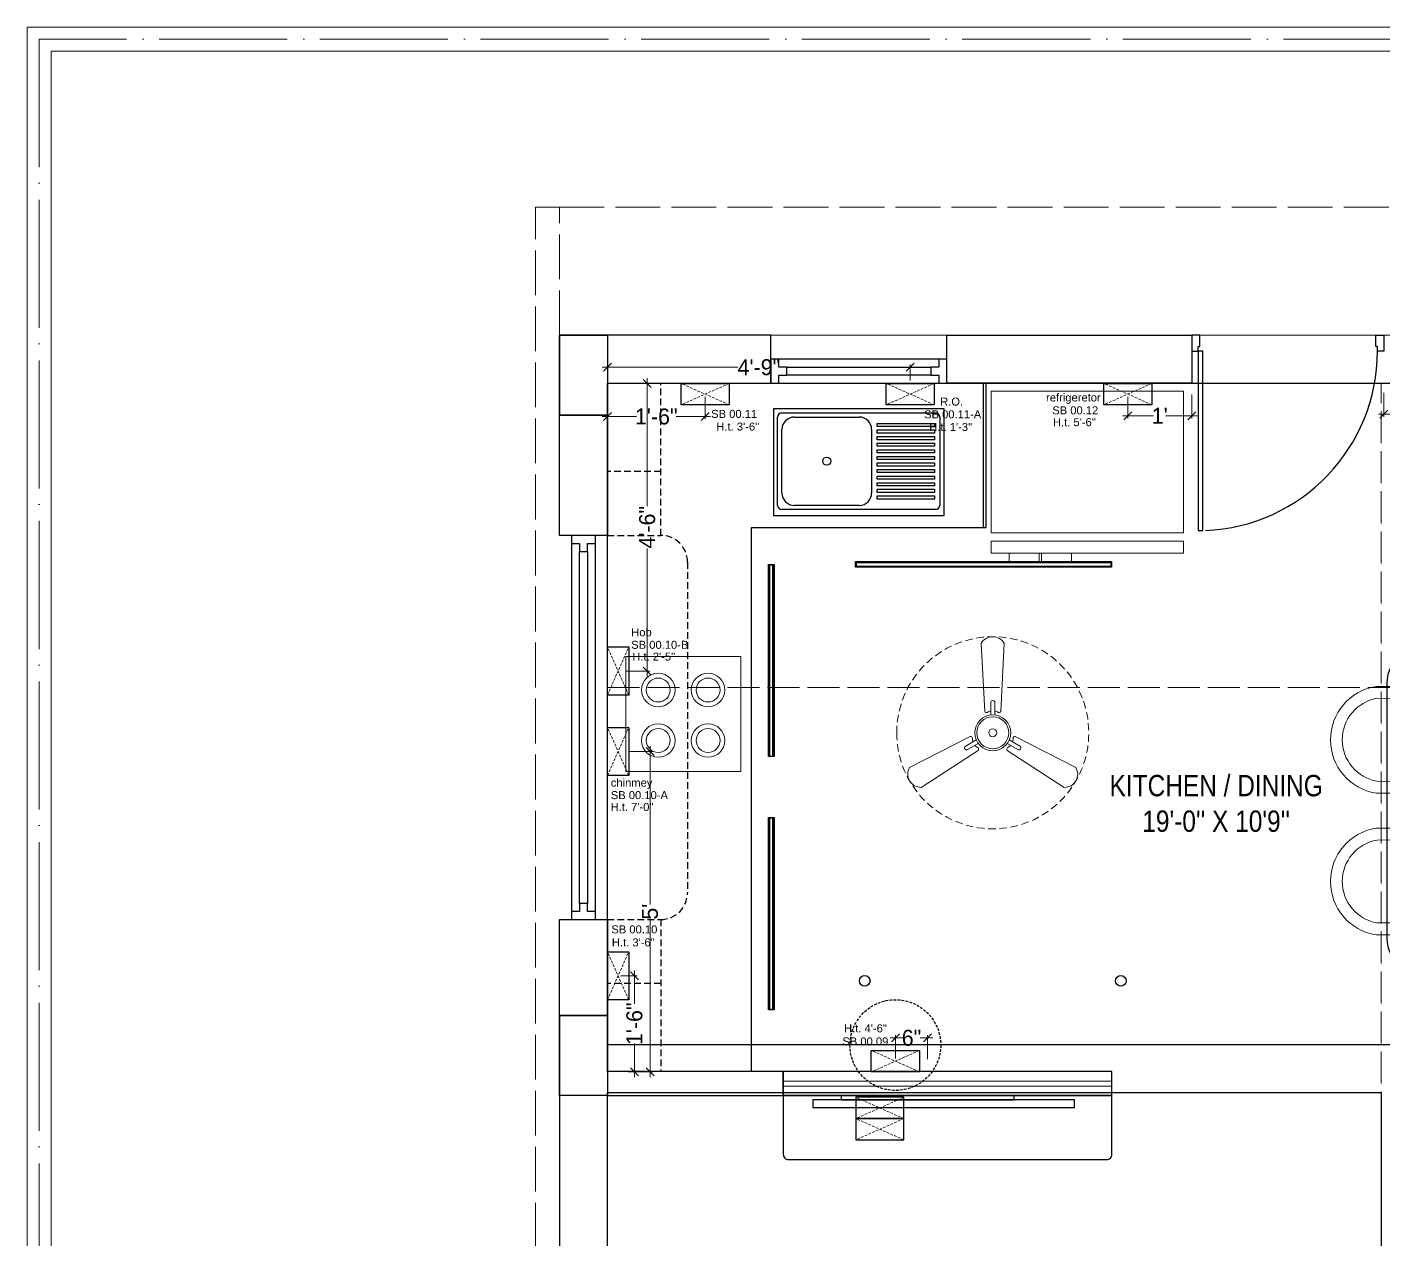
# Model space of a CAD drawing. Header units: millimetres. Extents: x 35877 to 3066687, y -650199 to -40525.
# Drawn here: x 147942.2 to 148196.4, y -180209.5 to -179982.2 of the extents above; entities that cross this region are included whole.
import ezdxf

# ---------------------------------------------------------------- set-up
doc = ezdxf.new("R2010")
doc.units = ezdxf.units.MM
doc.header["$MEASUREMENT"] = 0
doc.header["$PDMODE"] = 35
for name, pattern in [('ACAD_ISO02W100', [15, 12, -3]), ('ACAD_ISO04W100', [30, 24, -3, 0, -3]), ('DASHED', [0.75, 0.5, -0.25]), ('DASHED2', [0.375, 0.25, -0.125]), ('DASHEDX2', [1.5, 1, -0.5]), ('HIDDEN', [0.375, 0.25, -0.125])]:
    doc.linetypes.add(name, pattern=pattern)
doc.layers.get('Defpoints').update_dxf_attribs({"color": 220})
for name, color, linetype in [('AR DOOR', 40, 'Continuous'), ('AR ELE-5', 134, 'Continuous'), ('str coll', 6, 'Continuous')]:
    doc.layers.add(name, color=color, linetype=linetype)
for name, color, linetype, lineweight in [('CENTERLINE ( COLUMN ) ~ DIM', 7, 'Continuous', 9), ('COLUMN', 1, 'Continuous', 30), ('dim05', 1, 'Continuous', 13), ('Dimension', 10, 'DASHEDX2', 20), ('el', 7, 'Continuous', 20), ('ELEC-wires', 1, 'DASHED2', 13), ('Electrical', 84, 'Continuous', 30), ('FIRST FLOOR ( TEXT )', 7, 'Continuous', 9), ('FURNITURE', 32, 'Continuous', 9), ('furniture dimensions', 1, 'DASHED', 0), ('GROUND FLOOR', 7, 'Continuous', 9), ('GROUND FLOOR  ( PLINE )', 251, 'Continuous', 30), ('Labelling', 1, 'Continuous', 25), ('wall', 7, 'Continuous', 30), ('XX~SLAB ( BEAM )~ ( DIM )', 7, 'Continuous', 9)]:
    doc.layers.add(name, color=color, linetype=linetype, lineweight=lineweight)
doc.layers.add('XX~SLAB ( PLINE )', color=251, linetype='Continuous', plot=False)
doc.styles.add('century g', font='GOTHIC.TTF')
doc.styles.add('KATHA', font='swissc.ttf')
doc.styles.get("Standard").update_dxf_attribs({"font": 'arial.ttf', "height": 6})
doc.dimstyles.new('Archana', dxfattribs={"dimtxt": 2, "dimasz": 0.75, "dimexe": 0.5, "dimexo": 0.5, "dimgap": 0, "dimtad": 0, "dimzin": 0, "dimdsep": 46, "dimlunit": 4, "dimtxsty": 'century g', "dimblk": 'OBLIQUE', "dimcen": 0, "dimdle": 1, "dimclrd": 256, "dimclre": 256, "dimclrt": 256, "dimadec": 0, "dimazin": 0, "dimtfac": 1, "dimtofl": 0, "dimtmove": 1, "dimatfit": 3, "dimfxl": 1, "dimfxlon": 1, "dimtolj": 1, "dimtzin": 0, "dimlwd": -1, "dimlwe": -1, "dimarcsym": 0})

# ---------------------------------------------------------------- blocks, each defined once
blk = doc.blocks.new('profile light')
at = {"layer": 'Electrical', "color": 152, "lineweight": 30, "true_color": 0x2776bb}
for points in [[(2936.21, 2698.23), (2900.21, 2698.23), (2900.21, 2699.29), (2936.21, 2699.29)], [(2900.31, 2699.1), (2900.31, 2698.42), (2936.12, 2698.42), (2936.12, 2699.1)], [(2900.32, 2699.08), (2900.32, 2698.44), (2936.1, 2698.44), (2936.1, 2699.08)]]:
    blk.add_lwpolyline(points, close=True, dxfattribs=at)
blk = doc.blocks.new('*U116')
for points in [[(-40, 0), (0, 0), (0, 30), (10, 30), (10, 100), (-40, 100)], [(1160, 0), (1120, 0), (1120, 30), (1110, 30), (1110, 100), (1160, 100)], [(0, 0), (0, -1120), (30, -1120), (30, 0)]]:
    blk.add_lwpolyline(points, close=True)
at = {"layer": 'AR ELE-5', "linetype": 'ByBlock', "ltscale": 15}
blk.add_arc((-1.6, 0.7), 1121.6, 272.37301, 359.96526, dxfattribs=at)
blk = doc.blocks.new('sf sfs')
at = {"layer": 'FURNITURE', "color": 9, "true_color": 0xc7c8ca, "transparency": 33554687}
blk.add_line((3348685.97, -514612.12), (3348664.42, -514612.12), dxfattribs=at)
blk.add_lwpolyline([(3348664.42, -514612.12), (3348664.42, -514590.57), (3348685.97, -514590.57), (3348685.97, -514612.12)], dxfattribs=at)
for centre, radius in [((3348670.49, -514596.83), 3.14), ((3348679.82, -514596.83), 3.14), ((3348670.49, -514596.83), 2.24), ((3348679.82, -514596.83), 2.24), ((3348670.49, -514606.3), 3.14), ((3348670.49, -514606.3), 2.24), ((3348679.82, -514606.3), 3.14), ((3348679.82, -514606.3), 2.24)]:
    blk.add_circle(centre, radius, dxfattribs=at)
blk = doc.blocks.new('SED S')
at = {"layer": 'FURNITURE', "color": 9, "true_color": 0xc7c8ca, "transparency": 33554687, "elevation": -0.07, "flags": 128}
for points in [[(3340639.61, -514630.85), (3340639.61, -514629.27), (3340645.24, -514629.27), (3340645.24, -514630.85)], [(3340645.71, -514630.85), (3340645.71, -514629.27), (3340651.34, -514629.27), (3340651.34, -514630.85)]]:
    blk.add_lwpolyline(points, dxfattribs=at)
at = {"layer": 'FURNITURE', "color": 9, "true_color": 0xc7c8ca, "transparency": 33554687, "elevation": -0.07}
for points in [[(3340618.66, -514630.85), (3340618.66, -514633.06), (3340654.66, -514633.06), (3340654.66, -514630.85)], [(3340618.66, -514634.61), (3340618.66, -514661.17), (3340654.66, -514661.17), (3340654.66, -514634.61)]]:
    blk.add_lwpolyline(points, close=True, dxfattribs=at)
blk = doc.blocks.new('SD DSD')
at = {"layer": 'FURNITURE', "color": 9, "true_color": 0xc7c8ca, "transparency": 33554687}
for p, q in [((3348486.7, -514623.32), (3348486.68, -514619.42)), ((3348502.23, -514619.34), (3348502.25, -514623.25)), ((3348486.7, -514623.32), (3348502.25, -514623.25)), ((3348483.69, -514625.26), (3348479.79, -514625.25)), ((3348483.69, -514625.26), (3348483.66, -514640.81)), ((3348505.76, -514625.26), (3348509.66, -514625.25)), ((3348505.76, -514625.26), (3348505.79, -514640.81)), ((3348479.75, -514640.8), (3348483.66, -514640.81)), ((3348509.7, -514640.8), (3348505.79, -514640.81)), ((3348479.75, -514651.77), (3348483.66, -514651.76)), ((3348483.69, -514667.31), (3348483.66, -514651.76)), ((3348505.76, -514667.31), (3348505.79, -514651.76)), ((3348509.7, -514651.77), (3348505.79, -514651.76)), ((3348483.69, -514667.31), (3348479.79, -514667.32)), ((3348505.76, -514667.31), (3348509.66, -514667.32)), ((3348486.7, -514669.25), (3348486.68, -514673.16)), ((3348486.7, -514669.25), (3348502.25, -514669.32)), ((3348502.23, -514673.23), (3348502.25, -514669.32))]:
    blk.add_line(p, q, dxfattribs=at)
at = {"layer": 'FURNITURE', "color": 9, "true_color": 0xc7c8ca, "transparency": 33554687, "flags": 128}
for points in [[(3348502.23, -514621.56), (3348504.46, -514621.55), (3348504.42, -514614.17, 0.853613), (3348484.42, -514614.22), (3348484.46, -514621.65), (3348486.68, -514621.64)], [(3348502.22, -514619.34), (3348502.23, -514621.56), (3348502.2, -514614.36, 0.835758), (3348486.65, -514614.39), (3348486.67, -514619.42), (3348486.68, -514621.64)], [(3348481.97, -514640.8), (3348481.97, -514643.02), (3348474.58, -514643.01, -0.853613), (3348474.58, -514623.01), (3348482.01, -514623.02), (3348482.01, -514625.25)], [(3348507.48, -514640.8), (3348507.48, -514643.02), (3348514.87, -514643.01, 0.853613), (3348514.87, -514623.01), (3348507.44, -514623.02), (3348507.44, -514625.25)], [(3348479.75, -514640.79), (3348481.97, -514640.8), (3348474.77, -514640.78, -0.835758), (3348474.76, -514625.23), (3348479.79, -514625.24), (3348482.01, -514625.25)], [(3348509.7, -514640.79), (3348507.48, -514640.8), (3348514.68, -514640.78, 0.835758), (3348514.69, -514625.23), (3348509.66, -514625.24), (3348507.44, -514625.25)], [(3348481.97, -514651.77), (3348481.97, -514649.55), (3348474.58, -514649.57, 0.853613), (3348474.58, -514669.57), (3348482.01, -514669.55), (3348482.01, -514667.32)], [(3348507.48, -514651.77), (3348507.48, -514649.55), (3348514.87, -514649.57, -0.853613), (3348514.87, -514669.57), (3348507.44, -514669.55), (3348507.44, -514667.32)], [(3348479.75, -514651.78), (3348481.97, -514651.77), (3348474.77, -514651.79, 0.835758), (3348474.76, -514667.34), (3348479.79, -514667.33), (3348482.01, -514667.33)], [(3348509.7, -514651.78), (3348507.48, -514651.77), (3348514.68, -514651.79, -0.835758), (3348514.69, -514667.34), (3348509.66, -514667.33), (3348507.44, -514667.33)], [(3348502.23, -514671.01), (3348504.46, -514671.02), (3348504.42, -514678.4, -0.853613), (3348484.42, -514678.36), (3348484.46, -514670.92), (3348486.68, -514670.93)], [(3348502.22, -514673.23), (3348502.23, -514671.01), (3348502.2, -514678.21, -0.835758), (3348486.65, -514678.18), (3348486.67, -514673.16), (3348486.68, -514670.93)]]:
    blk.add_lwpolyline(points, format="xyb", dxfattribs=at)
at = {"layer": 'FURNITURE', "color": 9, "lineweight": 30, "true_color": 0xc7c8ca, "transparency": 33554687}
blk.add_lwpolyline([(3348506.78, -514676.29), (3348482.68, -514676.29, -0.414214), (3348476.68, -514670.29), (3348476.68, -514622.29, -0.414214), (3348482.68, -514616.29), (3348506.78, -514616.29, -0.414214), (3348512.78, -514622.29), (3348512.78, -514670.29, -0.414214)], format="xyb", close=True, dxfattribs=at)
blk = doc.blocks.new('fan')
at = {"layer": 'Electrical', "lineweight": 15, "ltscale": 20}
for p, q in [((3300835.29, -509900.78), (3300836.47, -509923.43)), ((3300841.81, -509923.43), (3300842.99, -509900.78)), ((3300838.47, -509924.57), (3300838.47, -509920.25)), ((3300839.81, -509920.28), (3300839.81, -509924.57)), ((3300831.66, -509931.77), (3300811.45, -509942.07)), ((3300866.83, -509942.07), (3300846.62, -509931.77)), ((3300815.3, -509948.74), (3300834.33, -509936.39)), ((3300829.93, -509935.08), (3300833.64, -509932.93)), ((3300834.31, -509934.09), (3300830.57, -509936.25)), ((3300843.95, -509936.39), (3300862.98, -509948.74)), ((3300847.68, -509936.23), (3300843.97, -509934.09)), ((3300844.64, -509932.93), (3300848.38, -509935.09))]:
    blk.add_line(p, q, dxfattribs=at)
at = {"layer": 'Electrical', "linetype": 'DASHED', "lineweight": 15, "ltscale": 5}
blk.add_circle((3300839.14, -509930.53), 32, dxfattribs=at)
at = {"layer": 'Electrical', "lineweight": 15, "ltscale": 20}
for centre, major_axis, start_param, end_param in [((3300839.14, -509902.94), (3.12, 3.12), -0.272136, 1.842967), ((3300837.1, -509923.08), (0.51, 0.51), 2.863014, 4.257784), ((3300839.14, -509926.42), (2.27, -2.27), 2.565057, 2.951308), ((3300839.13, -509920.5), (0.501, 0.501), -0.465536, 1.983618), ((3300839.14, -509926.42), (2.27, 2.27), 0.19032, 0.57657), ((3300841.18, -509923.08), (0.51, -0.51), 5.167028, 6.561799), ((3300839.14, -509930.53), (4.24, -4.24), 3.14161, 9.424795), ((3300839.14, -509930.53), (3.77, -3.77), 1.749190548672175e-05, 6.283202799085073), ((3300831.67, -509932.49), (0.51, -0.51), 0.978238, 2.373008), ((3300835.59, -509932.58), (2.27, -2.27), 3.855511, 4.241762), ((3300839.14, -509930.53), (0.943, 0.943), 1.570814, 7.853999), ((3300842.69, -509932.58), (2.27, 2.27), 5.183051, 5.569301), ((3300846.61, -509932.49), (0.51, -0.51), 2.339416, 3.734186), ((3300830.46, -509935.55), (0.501, -0.501), 3.199655, 5.648809), ((3300835.59, -509932.58), (2.27, -2.27), 4.659452, 5.045703), ((3300833.71, -509936.02), (0.51, 0.51), -1.325776, 0.068994), ((3300844.57, -509936.02), (0.51, -0.51), 3.072633, 4.467404), ((3300842.69, -509932.58), (2.27, 2.27), 4.37911, 4.765361), ((3300847.83, -509935.54), (0.501, 0.501), 3.723254, 6.172408), ((3300815.25, -509944.32), (3.12, -3.12), 3.393055, 5.508159), ((3300863.03, -509944.32), (3.12, -3.12), 5.48745, 7.602554)]:
    blk.add_ellipse(centre, major_axis=major_axis, ratio=1, start_param=start_param, end_param=end_param, dxfattribs=at)
blk = doc.blocks.new('6616')
at = {"color": 242, "linetype": 'DASHED', "true_color": 0xcd2027}
for p, q in [((386784.79, -36915.77), (386775.78, -36911.78)), ((386784.79, -36911.78), (386775.78, -36915.77))]:
    blk.add_line(p, q, dxfattribs=at)
at = {"layer": 'ELEC-wires', "color": 5, "linetype": 'ByBlock', "lineweight": 30, "ltscale": 4}
blk.add_lwpolyline([(386775.78, -36911.78), (386784.79, -36911.78), (386784.79, -36915.77), (386775.78, -36915.77)], close=True, dxfattribs=at)
blk = doc.blocks.new('_Oblique')
at = {"layer": 'wall', "color": 0, "lineweight": -2}
blk.add_line((-0.5, -0.5), (0.5, 0.5), dxfattribs=at)
blk = doc.blocks.new('*D875')
at = {"layer": 'Defpoints', "color": 0, "linetype": 'Continuous', "lineweight": 0, "transparency": 16777216}
for p in [(148107.69, -180045.98), (148107.69, -180048.98), (148050.94, -180049.94)]:
    blk.add_point(p, dxfattribs=at)
at = {"layer": 'furniture dimensions', "color": 5, "linetype": 'Continuous', "transparency": 16777216}
for p, q in [((148049.94, -180045.98), (148075.35, -180045.98)), ((148108.69, -180045.98), (148083.28, -180045.98)), ((148107.69, -180048.48), (148107.69, -180045.48))]:
    blk.add_line(p, q, dxfattribs=at)
at = {"layer": 'furniture dimensions', "color": 5, "linetype": 'ByBlock', "transparency": 16777216}
blk.add_line((148050.94, -180049.44), (148050.94, -180045.48), dxfattribs=at)
at = {"layer": 'furniture dimensions', "color": 5, "linetype": 'Continuous', "transparency": 16777216, "xscale": 1.5, "yscale": 1.5, "zscale": 1.5, "rotation": 180}
blk.add_blockref('_Oblique', (148050.94, -180045.98), dxfattribs=at)
at = {"layer": 'furniture dimensions', "color": 5, "linetype": 'Continuous', "transparency": 16777216, "xscale": 1.5, "yscale": 1.5, "zscale": 1.5}
blk.add_blockref('_Oblique', (148107.69, -180045.98), dxfattribs=at)
at = {"layer": 'furniture dimensions', "linetype": 'Continuous', "lineweight": 0, "transparency": 16777216, "insert": (148079.32, -180045.98), "char_height": 3, "attachment_point": 5, "style": 'century g'}
blk.add_mtext('\\A1;4\'-9"', dxfattribs=at)
blk = doc.blocks.new('*D876')
at = {"layer": 'Defpoints', "color": 0, "linetype": 'Continuous', "lineweight": 0, "transparency": 16777216}
for p in [(148160.44, -180049.02), (148148.44, -180051.01), (148148.44, -180055.06)]:
    blk.add_point(p, dxfattribs=at)
at = {"layer": 'furniture dimensions', "color": 5, "linetype": 'Continuous', "transparency": 16777216}
for p, q in [((148148.44, -180051.51), (148148.44, -180055.56)), ((148147.44, -180055.06), (148153.3, -180055.06)), ((148161.44, -180055.06), (148155.58, -180055.06))]:
    blk.add_line(p, q, dxfattribs=at)
at = {"layer": 'furniture dimensions', "color": 5, "linetype": 'ByBlock', "transparency": 16777216}
blk.add_line((148160.44, -180051.06), (148160.44, -180055.56), dxfattribs=at)
at = {"layer": 'furniture dimensions', "color": 5, "linetype": 'Continuous', "transparency": 16777216, "xscale": 1.5, "yscale": 1.5, "zscale": 1.5, "rotation": 180}
blk.add_blockref('_Oblique', (148148.44, -180055.06), dxfattribs=at)
at = {"layer": 'furniture dimensions', "color": 5, "linetype": 'Continuous', "transparency": 16777216, "xscale": 1.5, "yscale": 1.5, "zscale": 1.5}
blk.add_blockref('_Oblique', (148160.44, -180055.06), dxfattribs=at)
at = {"layer": 'furniture dimensions', "linetype": 'Continuous', "lineweight": 0, "transparency": 16777216, "insert": (148154.44, -180055.06), "char_height": 3, "attachment_point": 5, "style": 'century g'}
blk.add_mtext("\\A1;1'", dxfattribs=at)
blk = doc.blocks.new('*D878')
at = {"layer": 'Defpoints', "color": 0, "linetype": 'Continuous', "lineweight": 0, "transparency": 16777216}
for p in [(148196.44, -180049.02), (148201.94, -180051.01), (148196.44, -180054.77)]:
    blk.add_point(p, dxfattribs=at)
at = {"layer": 'furniture dimensions', "color": 5, "linetype": 'Continuous', "transparency": 16777216}
for p, q in [((148196.44, -180050.77), (148196.44, -180055.27)), ((148195.44, -180054.77), (148197.58, -180054.77)), ((148202.94, -180054.77), (148200.8, -180054.77))]:
    blk.add_line(p, q, dxfattribs=at)
at = {"layer": 'furniture dimensions', "color": 5, "linetype": 'ByBlock', "transparency": 16777216}
blk.add_line((148201.94, -180051.51), (148201.94, -180055.27), dxfattribs=at)
at = {"layer": 'furniture dimensions', "color": 5, "linetype": 'Continuous', "transparency": 16777216, "xscale": 1.5, "yscale": 1.5, "zscale": 1.5, "rotation": 180}
blk.add_blockref('_Oblique', (148196.44, -180054.77), dxfattribs=at)
at = {"layer": 'furniture dimensions', "color": 5, "linetype": 'Continuous', "transparency": 16777216, "xscale": 1.5, "yscale": 1.5, "zscale": 1.5}
blk.add_blockref('_Oblique', (148201.94, -180054.77), dxfattribs=at)
at = {"layer": 'furniture dimensions', "linetype": 'Continuous', "lineweight": 0, "transparency": 16777216, "insert": (148199.19, -180054.77), "char_height": 3, "attachment_point": 5, "style": 'century g'}
blk.add_mtext('\\A1;6"', dxfattribs=at)
blk = doc.blocks.new('*D879')
at = {"layer": 'Defpoints', "color": 0, "linetype": 'Continuous', "lineweight": 0, "transparency": 16777216}
for p in [(148052.93, -180160.02), (148054.27, -180178.02), (148056, -180178.02)]:
    blk.add_point(p, dxfattribs=at)
at = {"layer": 'furniture dimensions', "color": 5, "linetype": 'ByBlock', "transparency": 16777216}
blk.add_line((148053.43, -180160.02), (148056.5, -180160.02), dxfattribs=at)
at = {"layer": 'furniture dimensions', "color": 5, "linetype": 'Continuous', "transparency": 16777216}
for p, q in [((148056, -180159.02), (148056, -180165.3)), ((148056, -180179.02), (148056, -180172.74)), ((148054.77, -180178.02), (148056.5, -180178.02))]:
    blk.add_line(p, q, dxfattribs=at)
at = {"layer": 'furniture dimensions', "color": 5, "linetype": 'Continuous', "transparency": 16777216, "xscale": 1.5, "yscale": 1.5, "zscale": 1.5}
for p, rotation in [((148056, -180160.02), 90), ((148056, -180178.02), 270)]:
    blk.add_blockref('_Oblique', p, dxfattribs=dict(at, rotation=rotation))
at = {"layer": 'furniture dimensions', "linetype": 'Continuous', "lineweight": 0, "transparency": 16777216, "insert": (148056, -180169.02), "char_height": 3, "attachment_point": 5, "rotation": 90, "style": 'century g'}
blk.add_mtext('\\A1;1\'-6"', dxfattribs=at)
blk = doc.blocks.new('*D880')
at = {"layer": 'Defpoints', "color": 0, "linetype": 'Continuous', "lineweight": 0, "transparency": 16777216}
for p in [(148052.93, -180049.02), (148058.39, -180049.02), (148052.93, -180102.91)]:
    blk.add_point(p, dxfattribs=at)
at = {"layer": 'furniture dimensions', "color": 5, "linetype": 'Continuous', "transparency": 16777216}
for p, q in [((148054.39, -180049.02), (148058.89, -180049.02)), ((148058.39, -180048.02), (148058.39, -180072)), ((148058.39, -180103.91), (148058.39, -180079.93))]:
    blk.add_line(p, q, dxfattribs=at)
at = {"layer": 'furniture dimensions', "color": 5, "linetype": 'ByBlock', "transparency": 16777216}
blk.add_line((148054.39, -180102.91), (148058.89, -180102.91), dxfattribs=at)
at = {"layer": 'furniture dimensions', "color": 5, "linetype": 'Continuous', "transparency": 16777216, "xscale": 1.5, "yscale": 1.5, "zscale": 1.5}
for p, rotation in [((148058.39, -180049.02), 90), ((148058.39, -180102.91), 270)]:
    blk.add_blockref('_Oblique', p, dxfattribs=dict(at, rotation=rotation))
at = {"layer": 'furniture dimensions', "linetype": 'Continuous', "lineweight": 0, "transparency": 16777216, "insert": (148058.39, -180075.96), "char_height": 3, "attachment_point": 5, "rotation": 90, "style": 'century g'}
blk.add_mtext('\\A1;4\'-6"', dxfattribs=at)
blk = doc.blocks.new('*D881')
at = {"layer": 'Defpoints', "color": 0, "linetype": 'Continuous', "lineweight": 0, "transparency": 16777216}
for p in [(148052.93, -180118), (148055.27, -180178.02), (148058.92, -180178.02)]:
    blk.add_point(p, dxfattribs=at)
at = {"layer": 'furniture dimensions', "color": 5, "linetype": 'ByBlock', "transparency": 16777216}
blk.add_line((148054.92, -180118), (148059.42, -180118), dxfattribs=at)
at = {"layer": 'furniture dimensions', "color": 5, "linetype": 'Continuous', "transparency": 16777216}
for p, q in [((148058.92, -180117), (148058.92, -180146.65)), ((148058.92, -180179.02), (148058.92, -180149.36)), ((148055.77, -180178.02), (148059.42, -180178.02))]:
    blk.add_line(p, q, dxfattribs=at)
at = {"layer": 'furniture dimensions', "color": 5, "linetype": 'Continuous', "transparency": 16777216, "xscale": 1.5, "yscale": 1.5, "zscale": 1.5}
for p, rotation in [((148058.92, -180118), 90), ((148058.92, -180178.02), 270)]:
    blk.add_blockref('_Oblique', p, dxfattribs=dict(at, rotation=rotation))
at = {"layer": 'furniture dimensions', "linetype": 'Continuous', "lineweight": 0, "transparency": 16777216, "insert": (148058.92, -180148.01), "char_height": 3, "attachment_point": 5, "rotation": 90, "style": 'century g'}
blk.add_mtext("\\A1;5'", dxfattribs=at)
blk = doc.blocks.new('*D871')
at = {"layer": 'Defpoints', "color": 0, "linetype": 'Continuous', "lineweight": 0, "transparency": 16777216}
for p in [(148069.24, -180051.01), (148050.94, -180053.98), (148069.24, -180055.22)]:
    blk.add_point(p, dxfattribs=at)
at = {"layer": 'furniture dimensions', "color": 5, "linetype": 'Continuous', "transparency": 16777216}
for p, q in [((148069.24, -180051.51), (148069.24, -180055.72)), ((148049.94, -180055.22), (148056.37, -180055.22)), ((148070.24, -180055.22), (148063.81, -180055.22))]:
    blk.add_line(p, q, dxfattribs=at)
at = {"layer": 'furniture dimensions', "color": 5, "linetype": 'ByBlock', "transparency": 16777216}
blk.add_line((148050.94, -180054.48), (148050.94, -180055.72), dxfattribs=at)
at = {"layer": 'furniture dimensions', "color": 5, "linetype": 'Continuous', "transparency": 16777216, "xscale": 1.5, "yscale": 1.5, "zscale": 1.5, "rotation": 180}
blk.add_blockref('_Oblique', (148050.94, -180055.22), dxfattribs=at)
at = {"layer": 'furniture dimensions', "color": 5, "linetype": 'Continuous', "transparency": 16777216, "xscale": 1.5, "yscale": 1.5, "zscale": 1.5}
blk.add_blockref('_Oblique', (148069.24, -180055.22), dxfattribs=at)
at = {"layer": 'furniture dimensions', "linetype": 'Continuous', "lineweight": 0, "transparency": 16777216, "insert": (148060.09, -180055.22), "char_height": 3, "attachment_point": 5, "style": 'century g'}
blk.add_mtext('\\A1;1\'-6"', dxfattribs=at)
blk = doc.blocks.new('*D872')
at = {"layer": 'Defpoints', "color": 0, "linetype": 'Continuous', "lineweight": 0, "transparency": 16777216}
for p in [(148110.94, -180171.66), (148104.9, -180176.02), (148110.94, -180178.02)]:
    blk.add_point(p, dxfattribs=at)
at = {"layer": 'furniture dimensions', "color": 5, "linetype": 'Continuous', "transparency": 16777216}
for p, q in [((148103.9, -180171.66), (148106.31, -180171.66)), ((148111.94, -180171.66), (148109.53, -180171.66)), ((148110.94, -180175.66), (148110.94, -180171.16))]:
    blk.add_line(p, q, dxfattribs=at)
at = {"layer": 'furniture dimensions', "color": 5, "linetype": 'ByBlock', "transparency": 16777216}
blk.add_line((148104.9, -180175.52), (148104.9, -180171.16), dxfattribs=at)
at = {"layer": 'furniture dimensions', "color": 5, "linetype": 'Continuous', "transparency": 16777216, "xscale": 1.5, "yscale": 1.5, "zscale": 1.5, "rotation": 180}
blk.add_blockref('_Oblique', (148104.9, -180171.66), dxfattribs=at)
at = {"layer": 'furniture dimensions', "color": 5, "linetype": 'Continuous', "transparency": 16777216, "xscale": 1.5, "yscale": 1.5, "zscale": 1.5}
blk.add_blockref('_Oblique', (148110.94, -180171.66), dxfattribs=at)
at = {"layer": 'furniture dimensions', "linetype": 'Continuous', "lineweight": 0, "transparency": 16777216, "insert": (148107.92, -180171.66), "char_height": 3, "attachment_point": 5, "style": 'century g'}
blk.add_mtext('\\A1;6"', dxfattribs=at)

msp = doc.modelspace()

# ---------------------------------------------------------------- linework, layer by layer
at = {"color": 9, "lineweight": 30, "true_color": 0xc7c8ca, "transparency": 33554687, "elevation": -0.005}
for points in [[(148138.441, -180184.691), (148138.441, -180183.245), (148089.441, -180183.245), (148089.441, -180184.691)], [(148138.441, -180184.691), (148138.441, -180183.245), (148089.441, -180183.245), (148089.441, -180184.691)], [(148127.159, -180183.245), (148127.159, -180182.479), (148094.722, -180182.479), (148094.722, -180183.245)], [(148127.159, -180183.245), (148127.159, -180182.479), (148094.722, -180182.479), (148094.722, -180183.245)]]:
    msp.add_lwpolyline(points, close=True, dxfattribs=at)
at = {"layer": 'CENTERLINE ( COLUMN ) ~ DIM', "transparency": 33554687}
for p, q in [((148041.941, -180054.979, -0.005), (148050.941, -180054.979, -0.005)), ((148041.941, -180077.479, -0.005), (148050.941, -180077.479, -0.005)), ((148041.941, -180149.479, -0.005), (148050.941, -180149.479, -0.005))]:
    msp.add_line(p, q, dxfattribs=at)
at = {"layer": 'COLUMN', "transparency": 33554687, "elevation": -0.005}
for points in [[(148041.941, -180039.979), (148050.941, -180039.979), (148050.941, -180054.979), (148041.941, -180054.979)], [(148041.941, -180167.479), (148050.941, -180167.479), (148050.941, -180182.479), (148041.941, -180182.479)]]:
    msp.add_lwpolyline(points, close=True, dxfattribs=at)
at = {"layer": 'Electrical', "color": 152, "lineweight": 30, "true_color": 0x2776bb, "transparency": 33554687}
for points in [[(148145.428, -180083.468), (148097.45, -180083.468), (148097.45, -180082.408), (148145.428, -180082.408)], [(148097.551, -180082.597), (148097.551, -180083.282), (148145.345, -180083.282), (148145.345, -180082.597)], [(148097.569, -180082.615), (148097.569, -180083.264), (148145.327, -180083.264), (148145.327, -180082.615)]]:
    msp.add_lwpolyline(points, close=True, dxfattribs=at)
at = {"layer": 'FURNITURE', "color": 9, "linetype": 'HIDDEN', "lineweight": 30, "ltscale": 5, "true_color": 0xc7c8ca, "transparency": 33554687}
for p, q in [((148060.941, -180077.479, -0.005), (148060.941, -180048.979, -0.005)), ((148050.941, -180077.479, -0.005), (148060.941, -180077.479, -0.005)), ((148065.941, -180082.479, -0.005), (148065.941, -180144.479, -0.005)), ((148050.941, -180149.479, -0.005), (148060.941, -180149.479, -0.005)), ((148060.941, -180149.479, -0.005), (148060.941, -180177.979, -0.005))]:
    msp.add_line(p, q, dxfattribs=at)
at = {"layer": 'FURNITURE', "color": 9, "lineweight": 30, "ltscale": 0.4, "true_color": 0xc7c8ca, "transparency": 33554687}
for p, q in [((148121.921, -180075.979, -0.005), (148121.921, -180048.979, -0.005)), ((148077.941, -180177.979, -0.005), (148077.941, -180075.979, -0.005)), ((148077.941, -180075.979, -0.005), (148121.921, -180075.979, -0.005))]:
    msp.add_line(p, q, dxfattribs=at)
at = {"layer": 'FURNITURE', "color": 9, "lineweight": 30, "true_color": 0xc7c8ca, "transparency": 33554687}
for p, q in [((148083.601, -180054.537, -0.006), (148112.449, -180054.537, -0.006)), ((148082.826, -180071.853, -0.006), (148082.826, -180055.312, -0.006)), ((148085.958, -180055.312, -0.006), (148098.125, -180055.312, -0.006)), ((148113.223, -180055.312, -0.006), (148113.223, -180071.853, -0.006)), ((148083.634, -180069.529, -0.006), (148083.634, -180057.635, -0.006)), ((148100.449, -180057.635, -0.006), (148100.449, -180069.529, -0.006)), ((148098.125, -180071.853, -0.006), (148085.958, -180071.853, -0.006)), ((148112.449, -180072.627, -0.006), (148083.601, -180072.627, -0.006))]:
    msp.add_line(p, q, dxfattribs=at)
for points, elevation in [([(148082.041, -180073.762), (148114.041, -180073.762), (148114.041, -180053.762), (148082.041, -180053.762)], -0.006), ([(148101.471, -180056.492), (148112.201, -180056.492), (148112.201, -180057.079), (148101.471, -180057.079)], -0.006), ([(148101.471, -180057.727), (148112.201, -180057.727), (148112.201, -180058.314), (148101.471, -180058.314)], -0.006), ([(148101.471, -180058.963), (148112.201, -180058.963), (148112.201, -180059.55), (148101.471, -180059.55)], -0.006), ([(148101.471, -180060.199), (148112.201, -180060.199), (148112.201, -180060.786), (148101.471, -180060.786)], -0.006), ([(148101.471, -180061.435), (148112.201, -180061.435), (148112.201, -180062.022), (148101.471, -180062.022)], -0.006), ([(148101.471, -180062.671), (148112.201, -180062.671), (148112.201, -180063.258), (148101.471, -180063.258)], -0.006), ([(148101.471, -180063.907), (148112.201, -180063.907), (148112.201, -180064.494), (148101.471, -180064.494)], -0.006), ([(148101.471, -180065.142), (148112.201, -180065.142), (148112.201, -180065.729), (148101.471, -180065.729)], -0.006), ([(148101.471, -180066.378), (148112.201, -180066.378), (148112.201, -180066.965), (148101.471, -180066.965)], -0.006), ([(148101.471, -180067.614), (148112.201, -180067.614), (148112.201, -180068.201), (148101.471, -180068.201)], -0.006), ([(148101.471, -180068.85), (148112.201, -180068.85), (148112.201, -180069.437), (148101.471, -180069.437)], -0.006), ([(148101.471, -180070.086), (148112.201, -180070.086), (148112.201, -180070.673), (148101.471, -180070.673)], -0.006), ([(148145.485, -180177.979), (148083.884, -180177.979), (148083.884, -180182.479), (148145.485, -180182.479)], -0.005)]:
    msp.add_lwpolyline(points, close=True, dxfattribs=dict(at, elevation=elevation))
at = {"layer": 'FURNITURE', "color": 9, "linetype": 'HIDDEN', "lineweight": 30, "ltscale": 5, "true_color": 0xc7c8ca, "transparency": 33554687, "elevation": -0.005}
for points in [[(148050.941, -180077.479), (148060.941, -180077.479), (148060.941, -180065.484), (148050.941, -180065.484)], [(148050.941, -180149.479), (148060.941, -180149.479), (148060.941, -180161.473), (148050.941, -180161.473)]]:
    msp.add_lwpolyline(points, close=True, dxfattribs=at)
at = {"layer": 'FURNITURE', "color": 18, "lineweight": 0, "true_color": 0x000000, "transparency": 33554687, "elevation": -0.005}
msp.add_lwpolyline([(148083.884, -180180.698), (148145.485, -180180.698), (148145.485, -180179.759), (148083.884, -180179.759)], close=True, dxfattribs=at)
at = {"layer": 'FURNITURE', "color": 9, "lineweight": 30, "true_color": 0xc7c8ca, "transparency": 33554687, "elevation": -0.005}
msp.add_lwpolyline([(148145.485, -180193.479), (148145.485, -180182.479), (148083.884, -180182.479), (148083.884, -180193.479, 0.4142136), (148084.884, -180194.479), (148144.485, -180194.479, 0.4142136)], format="xyb", close=True, dxfattribs=at)
at = {"layer": 'FURNITURE', "color": 9, "lineweight": 30, "true_color": 0xc7c8ca, "transparency": 33554687}
msp.add_circle((148092.041, -180063.582, -0.006), 0.762, dxfattribs=at)
at = {"layer": 'FURNITURE', "color": 240, "lineweight": 30, "true_color": 0xed1f24, "transparency": 33554687}
for centre in [(148099.144, -180160.979, -0.005), (148147.144, -180160.979, -0.005)]:
    msp.add_circle(centre, 1, dxfattribs=at)
at = {"layer": 'FURNITURE', "color": 9, "lineweight": 30, "true_color": 0xc7c8ca, "transparency": 33554687}
for centre, radius, start, end in [((148083.601, -180055.312, -0.006), 0.775, 90, 180), ((148112.449, -180055.312, -0.006), 0.775, 0, 90), ((148085.958, -180057.635, -0.006), 2.324, 90, 180), ((148098.125, -180057.635, -0.006), 2.324, 0, 90), ((148085.958, -180069.529, -0.006), 2.324, 180, 270), ((148098.125, -180069.529, -0.006), 2.324, 270, 0), ((148083.601, -180071.853, -0.006), 0.775, 180, 270), ((148112.449, -180071.853, -0.006), 0.775, 270, 0)]:
    msp.add_arc(centre, radius, start, end, dxfattribs=at)
at = {"layer": 'FURNITURE', "color": 9, "linetype": 'HIDDEN', "lineweight": 30, "ltscale": 5, "true_color": 0xc7c8ca, "transparency": 33554687}
for centre, start, end in [((148060.941, -180082.479, -0.005), 0, 90), ((148060.941, -180144.479, -0.005), 270, 0)]:
    msp.add_arc(centre, 5, start, end, dxfattribs=at)
at = {"layer": 'furniture dimensions', "color": 9, "linetype": 'Continuous', "lineweight": 30, "true_color": 0xc7c8ca, "transparency": 33554687}
for p, q in [((148050.941, -180317.517, -0.005), (148050.941, -180181.979, -0.005)), ((148195.941, -180181.979, -0.005), (148050.941, -180181.979, -0.005)), ((148195.941, -180181.979, -0.005), (148195.941, -180317.517, -0.005))]:
    msp.add_line(p, q, dxfattribs=at)
at = {"layer": 'furniture dimensions', "color": 9, "linetype": 'Continuous', "lineweight": 30, "true_color": 0xc7c8ca, "transparency": 33554687, "elevation": -0.005}
msp.add_lwpolyline([(148050.941, -180048.979), (148282.941, -180048.979), (148282.941, -180172.979), (148050.941, -180172.979)], close=True, dxfattribs=at)
at = {"layer": 'furniture dimensions', "lineweight": 30, "transparency": 33554687}
msp.add_circle((148104.896, -180173.008, -0.005), 8.507, dxfattribs=at)
at = {"layer": 'GROUND FLOOR', "transparency": 33554687}
for p, q in [((147942.191, -179982.229, -0.005), (148442.441, -179982.229, -0.005)), ((147942.191, -179982.229, -0.005), (147942.191, -180449.229, -0.005)), ((147946.691, -179986.729, -0.005), (148442.441, -179986.729, -0.005)), ((147946.691, -179986.729, -0.005), (147946.691, -180444.729, -0.005)), ((148442.441, -180039.979, -0.005), (148041.941, -180039.979, -0.005)), ((148160.441, -180039.979, -0.005), (148160.441, -180048.979, -0.005)), ((148050.941, -180048.979, -0.005), (148050.941, -180168.979, -0.005)), ((148160.441, -180048.979, -0.005), (148050.941, -180048.979, -0.005)), ((148050.941, -180077.479, -0.005), (148041.941, -180077.479, -0.005)), ((148050.941, -180149.479, -0.005), (148041.941, -180149.479, -0.005)), ((148083.884, -180177.979, -0.005), (148050.941, -180177.979, -0.005)), ((148083.884, -180177.979, -0.005), (148083.884, -180182.479, -0.005)), ((148050.941, -180182.479, -0.005), (148050.941, -180332.479, -0.005)), ((148083.884, -180182.479, -0.005), (148050.941, -180182.479, -0.005)), ((148050.941, -180182.479, -0.005), (148050.941, -180332.479, -0.005)), ((148110.941, -180182.479, -0.005), (148050.941, -180182.479, -0.005))]:
    msp.add_line(p, q, dxfattribs=at)
at = {"layer": 'GROUND FLOOR', "linetype": 'ACAD_ISO02W100', "ltscale": 0.7, "transparency": 33554687}
msp.add_line((148041.941, -180039.979, -0.005), (148041.941, -180015.979, -0.005), dxfattribs=at)
at = {"layer": 'GROUND FLOOR', "color": 1, "linetype": 'ACAD_ISO04W100', "transparency": 33554687, "elevation": -0.005}
msp.add_lwpolyline([(148442.441, -179984.479), (147944.441, -179984.479), (147944.441, -180446.979), (148442.441, -180446.979)], dxfattribs=at)
at = {"layer": 'GROUND FLOOR', "color": 1, "linetype": 'ACAD_ISO02W100', "ltscale": 0.7, "transparency": 33554687, "elevation": -0.005}
msp.add_lwpolyline([(148200.941, -180332.479), (148200.941, -180368.479), (148037.441, -180368.479), (148037.441, -180015.979), (148041.941, -180015.979)], dxfattribs=at)
at = {"layer": 'GROUND FLOOR', "linetype": 'ACAD_ISO02W100', "ltscale": 0.7, "transparency": 33554687, "elevation": -0.005}
msp.add_lwpolyline([(148041.941, -180015.979), (148437.941, -180015.979)], dxfattribs=at)
at = {"layer": 'GROUND FLOOR  ( PLINE )', "transparency": 33554687, "elevation": -0.005}
for points in [[(148081.541, -180039.979), (148041.941, -180039.979), (148041.941, -180054.979), (148050.941, -180054.979), (148050.941, -180048.979), (148081.541, -180048.979)], [(148114.541, -180039.979), (148160.441, -180039.979), (148160.441, -180048.979), (148114.541, -180048.979)], [(148050.941, -180077.479), (148041.941, -180077.479), (148041.941, -180054.979), (148050.941, -180054.979)], [(148050.941, -180167.479), (148041.941, -180167.479), (148041.941, -180149.479), (148050.941, -180149.479)], [(148050.941, -180182.479), (148083.884, -180182.479), (148083.884, -180177.979), (148050.941, -180177.979), (148050.941, -180167.479), (148041.941, -180167.479), (148041.941, -180218.479), (148050.941, -180218.479)]]:
    msp.add_lwpolyline(points, close=True, dxfattribs=at)
at = {"layer": 'Labelling', "color": 251, "linetype": 'ACAD_ISO02W100', "lineweight": 0, "ltscale": 0.5, "true_color": 0x636466, "transparency": 33554687}
for p, q in [((148195.941, -180322.728, -0.005), (148195.941, -180048.979, -0.005)), ((148050.941, -180105.979, -0.005), (148282.941, -180105.979, -0.005)), ((148050.941, -180172.979, -0.005), (148196.058, -180172.979, -0.005)), ((148050.941, -180181.979, -0.005), (148195.941, -180181.979, -0.005))]:
    msp.add_line(p, q, dxfattribs=at)
at = {"layer": 'XX~SLAB ( BEAM )~ ( DIM )', "color": 9, "lineweight": 30, "true_color": 0xc7c8ca, "transparency": 33554687}
for p, q in [((148121.441, -180075.979, -0.005), (148121.441, -180048.979, -0.005)), ((148077.941, -180177.979, -0.005), (148077.941, -180075.979, -0.005)), ((148077.941, -180075.979, -0.005), (148121.441, -180075.979, -0.005))]:
    msp.add_line(p, q, dxfattribs=at)
at = {"layer": 'XX~SLAB ( PLINE )', "transparency": 33554687, "elevation": -0.005}
for points in [[(148081.541, -180048.979), (148083.041, -180048.979), (148083.041, -180047.479), (148084.541, -180047.479), (148084.541, -180045.979), (148111.541, -180045.979), (148111.541, -180047.479), (148113.041, -180047.479), (148113.041, -180048.979), (148114.541, -180048.979), (148114.541, -180044.479), (148113.041, -180044.479), (148113.041, -180045.979), (148111.541, -180045.979), (148111.541, -180047.479), (148084.541, -180047.479), (148084.541, -180045.979), (148083.041, -180045.979), (148083.041, -180044.479), (148081.541, -180044.479), (148081.541, -180048.979), (148114.541, -180048.979), (148114.541, -180044.479), (148081.541, -180044.479)], [(148048.691, -180149.479), (148048.691, -180147.979), (148047.191, -180147.979), (148047.191, -180146.479), (148045.691, -180146.479), (148045.691, -180080.479), (148047.191, -180080.479), (148047.191, -180078.979), (148048.691, -180078.979), (148048.691, -180077.479), (148044.191, -180077.479), (148044.191, -180078.979), (148045.691, -180078.979), (148045.691, -180080.479), (148047.191, -180080.479), (148047.191, -180146.479), (148045.691, -180146.479), (148045.691, -180147.979), (148044.191, -180147.979), (148044.191, -180149.479), (148048.691, -180149.479), (148048.691, -180077.479), (148044.191, -180077.479), (148044.191, -180149.479)]]:
    msp.add_lwpolyline(points, close=True, dxfattribs=at)

# ---------------------------------------------------------------- block references
at = {"color": 9, "lineweight": 30, "true_color": 0xc7c8ca, "transparency": 33554687, "rotation": 180}
msp.add_blockref('SED S', (3488777.533, -694711.646, 0.065), dxfattribs=at)
at = {"color": 9, "lineweight": 30, "true_color": 0xc7c8ca, "transparency": 33554687}
msp.add_blockref('sf sfs', (-3200610.027, 334490.365, -0.005), dxfattribs=at)
at = {"layer": 'AR DOOR', "linetype": 'ByBlock', "lineweight": -2, "transparency": 33554687, "extrusion": (0, 0, -1), "xscale": -0.02999999999997555, "yscale": 0.02999999999997555, "zscale": -0.02999999999997555}
msp.add_blockref('*U116', (-148161.641, -180042.979, 0.005), dxfattribs=at)
at = {"layer": 'dim05', "color": 1, "lineweight": 35, "transparency": 33554687, "xscale": -0.5625052429282242, "yscale": 0.5625052429282242, "zscale": 0.5625052429282242}
msp.add_blockref('fan', (2004862.466, 106724.117, -0.005), dxfattribs=at)
at = {"layer": 'Dimension', "linetype": 'ByBlock', "transparency": 33554687, "rotation": 270}
for p in [(145382.884, -177182.733), (145382.884, -177230.165, 0.006)]:
    msp.add_blockref('profile light', p, dxfattribs=at)
at = {"layer": 'el', "color": 1, "transparency": 33554687}
for p in [(-238711.046, -143137.233, -0.005), (-238672.597, -143137.233, -0.005), (-238631.847, -143137.233, -0.005), (-238675.391, -143262.247, -0.005)]:
    msp.add_blockref('6616', p, dxfattribs=at)
at = {"layer": 'el', "color": 1, "transparency": 33554687, "rotation": 270}
for p in [(184966.711, 206677.378, -0.005), (184966.711, 206662.291, -0.005), (184966.711, 206620.27, -0.005)]:
    msp.add_blockref('6616', p, dxfattribs=at)
at = {"layer": 'el', "color": 1, "transparency": 33554687, "xscale": -1, "rotation": 180.0000000001202}
for p in [(-238678.301, -217098.568, -0.005), (-238678.301, -217102.555, -0.005)]:
    msp.add_blockref('6616', p, dxfattribs=at)
at = {"layer": 'str coll', "color": 9, "lineweight": 30, "true_color": 0xc7c8ca, "transparency": 33554687}
msp.add_blockref('SD DSD', (-3200279.612, 334517.214), dxfattribs=at)

# ---------------------------------------------------------------- texts
at = {"layer": 'Electrical', "color": 5, "transparency": 33554687}
for s, p in [('R.O.', (148113.28, -180053.165, -0.023)), ('refrigeretor  ', (148133.137, -180052.383, -0.005)), ('SB 00.11 ', (148070.379, -180055.461, -0.022)), ('SB 00.11-A ', (148110.279, -180055.545, -0.023)), ('SB 00.12', (148134.298, -180054.8, -0.005)), ('Hob', (148055.393, -180096.399, -0.005)), ('SB 00.10-B', (148055.393, -180098.743, -0.005)), ('chinmey', (148051.564, -180124.577, -0.005)), ('SB 00.10-A', (148051.564, -180126.916, -0.005)), ('SB 00.10', (148051.671, -180152.081, -0.005)), ('SB 00.09', (148094.96, -180173.077, -0.005))]:
    msp.add_text(s, height=1.5, dxfattribs=at).set_placement(p)
at = {"layer": 'Electrical', "color": 240, "true_color": 0xed1f24, "transparency": 33554687}
for s, p in [("H.t. 3'-6''", (148071.346, -180057.839, -0.022)), ("H.t. 1'-3''", (148111.246, -180057.922, -0.023)), ("H.t. 5'-6''", (148134.424, -180057.022, -0.005)), ("H.t. 2'-5''", (148055.596, -180100.948, -0.005)), ("H.t. 7'-0''", (148051.529, -180129.132, -0.005)), ('H.t. 3\'-6"', (148051.771, -180154.513, -0.005)), ('H.t. 4\'-6"', (148095.272, -180170.615, -0.005))]:
    msp.add_text(s, height=1.5, dxfattribs=at).set_placement(p)
at = {"layer": 'FIRST FLOOR ( TEXT )', "transparency": 33554687, "insert": (148165.014, -180127.741, -0.011), "char_height": 4, "attachment_point": 5, "style": 'KATHA'}
msp.add_mtext("KITCHEN / DINING\\P19'-0'' X 10'9''", dxfattribs=at)

# ---------------------------------------------------------------- dimensions: what is measured, and where the dimension line sits
at = {"layer": 'furniture dimensions', "color": 5, "linetype": 'Continuous', "lineweight": 0, "transparency": 33554687}
for base, p1, p2, picture, middle in [((148107.691, -180045.979, -0.005), (148050.941, -180049.936, -0.005), (148107.691, -180048.979, -0.005), '*D875', (148079.316, -180045.979, -0.005)), ((148148.441, -180055.055, -0.005), (148160.441, -180049.017, -0.005), (148148.441, -180051.011, -0.005), '*D876', (148154.441, -180055.055, -0.005)), ((148196.440679509, -180054.766106974, -0.005341386), (148201.940679509, -180051.010636603, -0.005341386), (148196.440679509, -180049.018784872, -0.005341386), '*D878', (148199.190679509, -180054.766106974, -0.005341386)), ((148069.241, -180055.219, -0.005), (148050.941, -180053.978, -0.005), (148069.241, -180051.011, -0.005), '*D871', (148060.091, -180055.219, -0.005)), ((148110.941, -180171.656, -0.005), (148104.896, -180176.024, -0.005), (148110.941, -180178.017, -0.005), '*D872', (148107.918, -180171.656, -0.005))]:
    dim = msp.add_linear_dim(base=base, p1=p1, p2=p2, dimstyle='Archana', override={"dimtxt": 3, "dimasz": 1.5, "dimdec": 0, "dimclrd": 5, "dimclre": 5, "dimfxl": 4}, dxfattribs=at)
    dim.commit()
    dim.dimension.update_dxf_attribs({"geometry": picture, "text_midpoint": middle})
for base, p1, p2, picture, middle in [((148058.394, -180049.017, -0.005), (148052.934, -180102.909, -0.005), (148052.934, -180049.017, -0.005), '*D880', (148058.394, -180075.963, -0.005)), ((148058.918, -180178.017, -0.005), (148052.934, -180117.996, -0.005), (148055.269, -180178.017, -0.005), '*D881', (148058.918, -180148.007, -0.005)), ((148055.996, -180178.017, -0.005), (148052.934, -180160.017, -0.005), (148054.269, -180178.017, -0.005), '*D879', (148055.996, -180169.017, -0.005))]:
    dim = msp.add_linear_dim(base=base, p1=p1, p2=p2, angle=90, dimstyle='Archana', override={"dimtxt": 3, "dimasz": 1.5, "dimdec": 0, "dimclrd": 5, "dimclre": 5, "dimfxl": 4}, dxfattribs=at)
    dim.commit()
    dim.dimension.update_dxf_attribs({"geometry": picture, "text_midpoint": middle})

doc.saveas('drawing.dxf')
